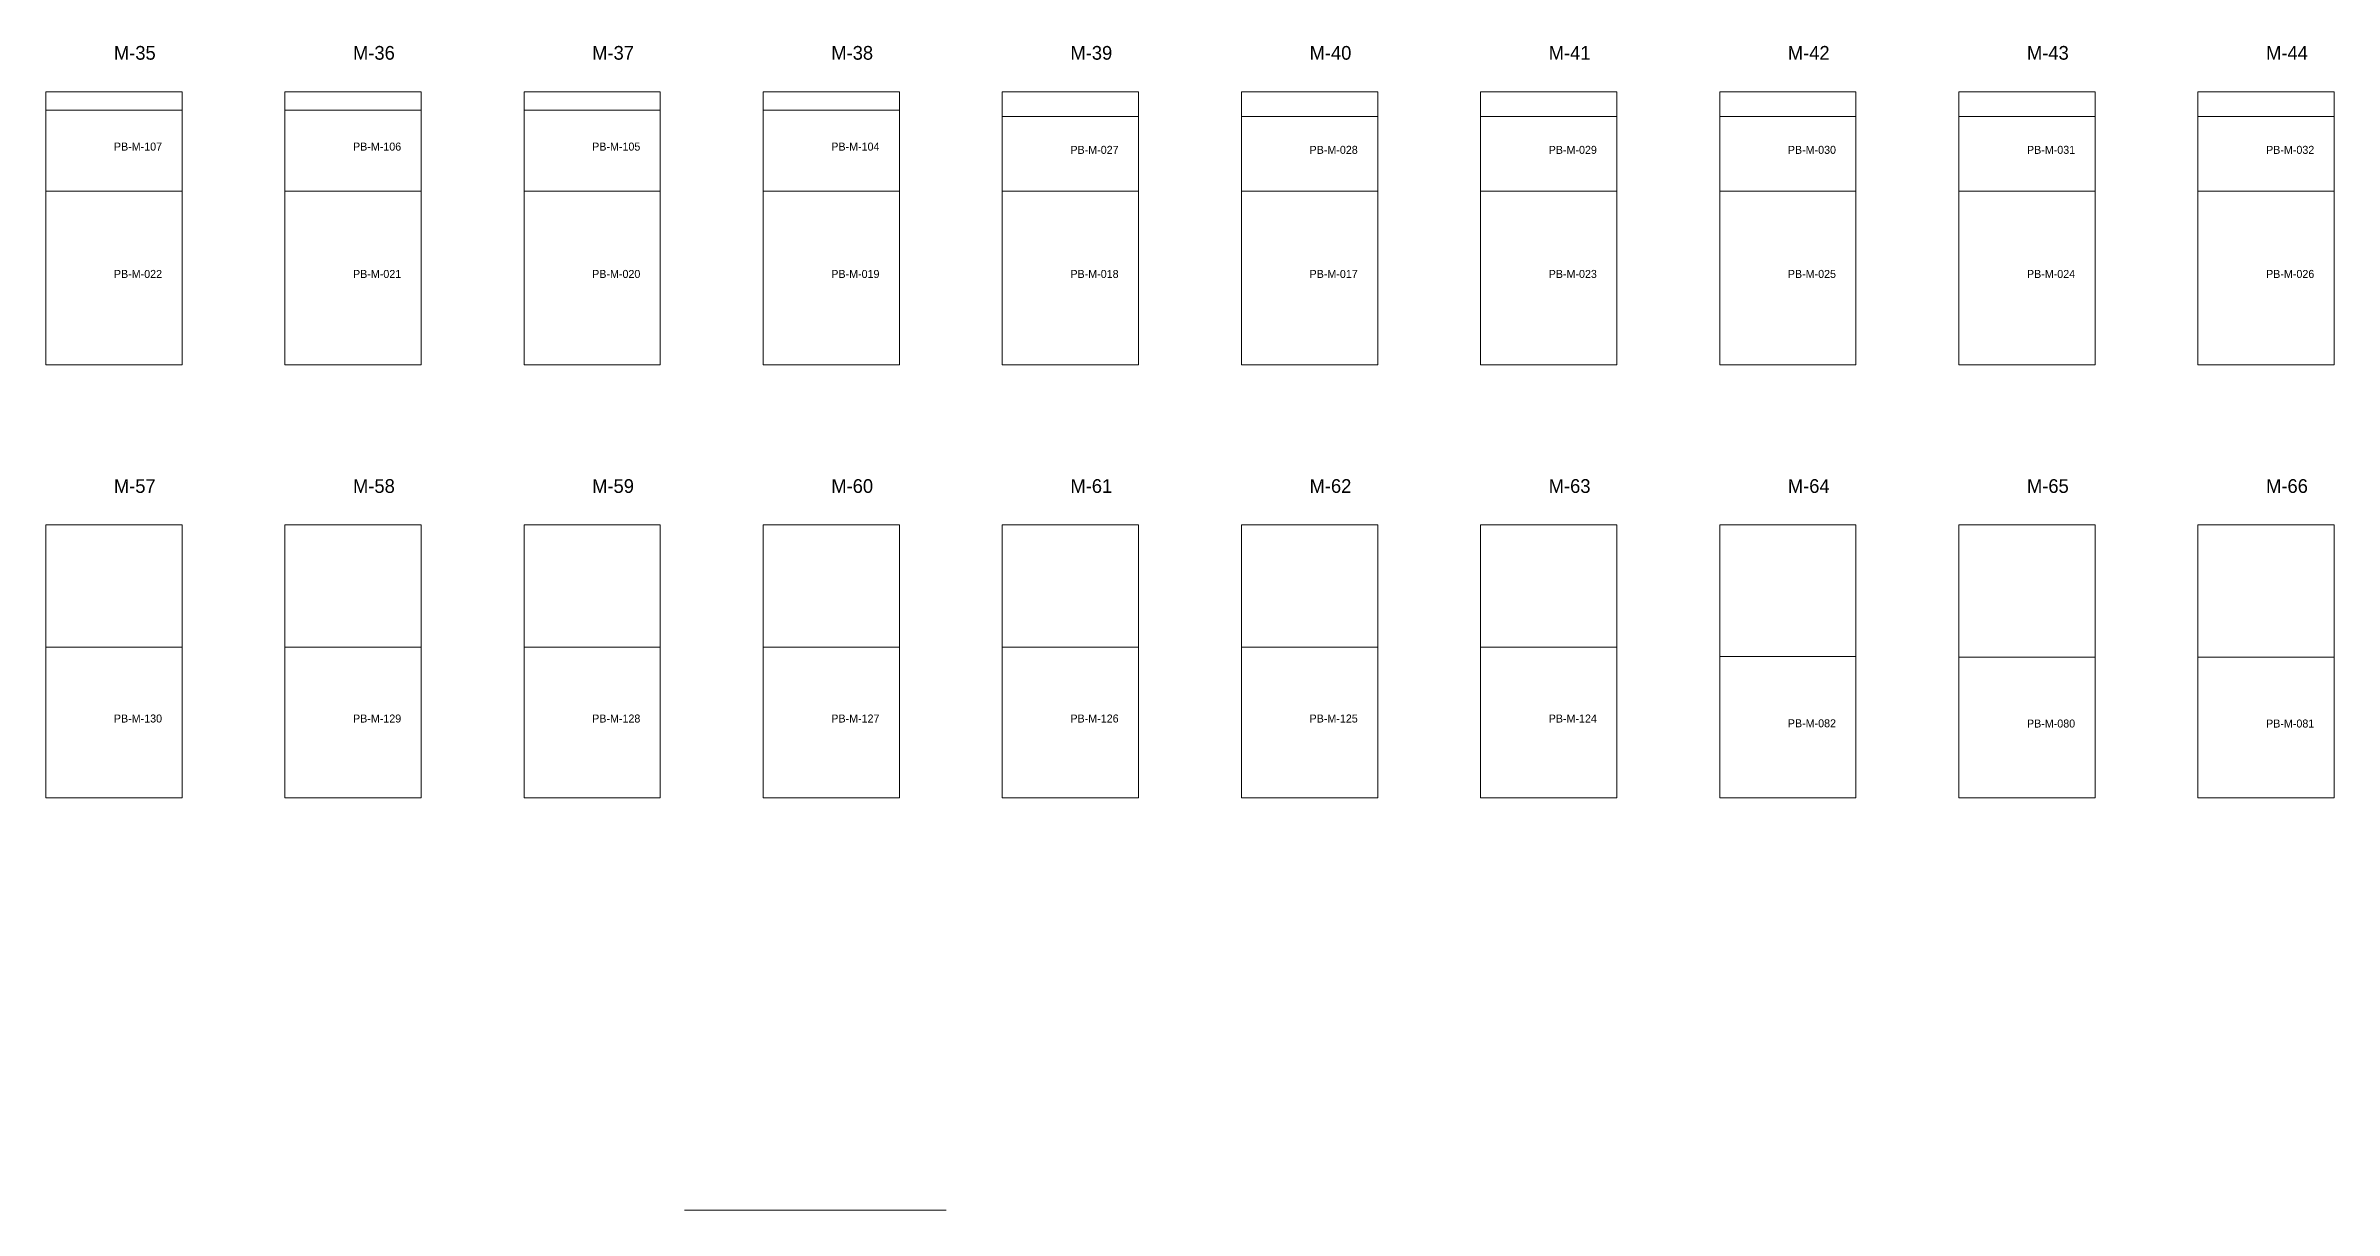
# Model space of a CAD drawing. Header units: metres. Extents: x 316.5 to 344.1, y -151.2 to -120.
# Drawn here: x 329.01 to 339.02, y -141.56 to -136.47 of the extents above; entities that cross this region are included whole.
import ezdxf

# ---------------------------------------------------------------- set-up
doc = ezdxf.new("R2010")
doc.units = ezdxf.units.M
for name, color, linetype, lineweight, plot in [('CORTE-DESPERDICIO', 1, 'Continuous', 0, False), ('CORTE-RECORTE', 3, 'Continuous', 0, False), ('CORTE-SOBRANTE', 2, 'Continuous', 0, False), ('CORTE-TEXTO', 5, 'Continuous', 0, False), ('CORTE-TILE', 7, 'Continuous', 0, False), ('ZOCLO', 3, 'Continuous', 0, False)]:
    doc.layers.add(name, color=color, linetype=linetype, lineweight=lineweight, plot=plot)

msp = doc.modelspace()

# ---------------------------------------------------------------- linework, layer by layer
at = {"layer": 'CORTE-DESPERDICIO'}
for points in [[(329.0108, -136.7482), (329.6068, -136.7482), (329.6068, -136.6678), (329.0108, -136.6678)], [(330.0568, -136.7482), (330.6528, -136.7482), (330.6528, -136.6678), (330.0568, -136.6678)], [(331.1028, -136.7482), (331.6988, -136.7482), (331.6988, -136.6678), (331.1028, -136.6678)], [(332.1488, -136.7482), (332.7448, -136.7482), (332.7448, -136.6678), (332.1488, -136.6678)]]:
    msp.add_lwpolyline(points, close=True, dxfattribs=at)
at = {"layer": 'CORTE-RECORTE'}
for points in [[(329.0108, -137.1021), (329.6068, -137.1021), (329.6068, -136.7482), (329.0108, -136.7482)], [(330.0568, -137.1021), (330.6528, -137.1021), (330.6528, -136.7482), (330.0568, -136.7482)], [(331.1028, -137.1021), (331.6988, -137.1021), (331.6988, -136.7482), (331.1028, -136.7482)], [(332.1488, -137.1021), (332.7448, -137.1021), (332.7448, -136.7482), (332.1488, -136.7482)], [(333.1948, -137.1021), (333.7908, -137.1021), (333.7908, -136.7768), (333.1948, -136.7768)], [(334.2408, -137.1021), (334.8368, -137.1021), (334.8368, -136.7768), (334.2408, -136.7768)], [(335.2868, -137.1021), (335.8828, -137.1021), (335.8828, -136.7768), (335.2868, -136.7768)], [(336.3328, -137.1021), (336.9288, -137.1021), (336.9288, -136.7768), (336.3328, -136.7768)], [(337.3788, -137.1021), (337.9748, -137.1021), (337.9748, -136.7768), (337.3788, -136.7768)], [(338.4248, -137.1021), (339.0208, -137.1021), (339.0208, -136.7768), (338.4248, -136.7768)], [(329.0108, -137.8618), (329.6068, -137.8618), (329.6068, -137.1021), (329.0108, -137.1021)], [(330.0568, -137.8618), (330.6528, -137.8618), (330.6528, -137.1021), (330.0568, -137.1021)], [(331.1028, -137.8618), (331.6988, -137.8618), (331.6988, -137.1021), (331.1028, -137.1021)], [(332.1488, -137.8618), (332.7448, -137.8618), (332.7448, -137.1021), (332.1488, -137.1021)], [(333.1948, -137.8618), (333.7908, -137.8618), (333.7908, -137.1021), (333.1948, -137.1021)], [(334.2408, -137.8618), (334.8368, -137.8618), (334.8368, -137.1021), (334.2408, -137.1021)], [(335.2868, -137.8618), (335.8828, -137.8618), (335.8828, -137.1021), (335.2868, -137.1021)], [(336.3328, -137.8618), (336.9288, -137.8618), (336.9288, -137.1021), (336.3328, -137.1021)], [(337.3788, -137.8618), (337.9748, -137.8618), (337.9748, -137.1021), (337.3788, -137.1021)], [(338.4248, -137.8618), (339.0208, -137.8618), (339.0208, -137.1021), (338.4248, -137.1021)], [(329.0108, -139.7558), (329.6068, -139.7558), (329.6068, -139.0958), (329.0108, -139.0958)], [(330.0568, -139.7558), (330.6528, -139.7558), (330.6528, -139.0958), (330.0568, -139.0958)], [(331.1028, -139.7558), (331.6988, -139.7558), (331.6988, -139.0958), (331.1028, -139.0958)], [(332.1488, -139.7558), (332.7448, -139.7558), (332.7448, -139.0958), (332.1488, -139.0958)], [(333.1948, -139.7558), (333.7908, -139.7558), (333.7908, -139.0958), (333.1948, -139.0958)], [(334.2408, -139.7558), (334.8368, -139.7558), (334.8368, -139.0958), (334.2408, -139.0958)], [(335.2868, -139.7558), (335.8828, -139.7558), (335.8828, -139.0958), (335.2868, -139.0958)], [(336.3328, -139.7558), (336.9288, -139.7558), (336.9288, -139.1375), (336.3328, -139.1375)], [(337.3788, -139.7558), (337.9748, -139.7558), (337.9748, -139.1395), (337.3788, -139.1395)], [(338.4248, -139.7558), (339.0208, -139.7558), (339.0208, -139.1395), (338.4248, -139.1395)]]:
    msp.add_lwpolyline(points, close=True, dxfattribs=at)
at = {"layer": 'CORTE-SOBRANTE'}
for points in [[(333.1948, -136.7768), (333.7908, -136.7768), (333.7908, -136.6678), (333.1948, -136.6678)], [(334.2408, -136.7768), (334.8368, -136.7768), (334.8368, -136.6678), (334.2408, -136.6678)], [(335.2868, -136.7768), (335.8828, -136.7768), (335.8828, -136.6678), (335.2868, -136.6678)], [(336.3328, -136.7768), (336.9288, -136.7768), (336.9288, -136.6678), (336.3328, -136.6678)], [(337.3788, -136.7768), (337.9748, -136.7768), (337.9748, -136.6678), (337.3788, -136.6678)], [(338.4248, -136.7768), (339.0208, -136.7768), (339.0208, -136.6678), (338.4248, -136.6678)], [(329.0108, -139.0958), (329.6068, -139.0958), (329.6068, -138.5618), (329.0108, -138.5618)], [(330.0568, -139.0958), (330.6528, -139.0958), (330.6528, -138.5618), (330.0568, -138.5618)], [(331.1028, -139.0958), (331.6988, -139.0958), (331.6988, -138.5618), (331.1028, -138.5618)], [(332.1488, -139.0958), (332.7448, -139.0958), (332.7448, -138.5618), (332.1488, -138.5618)], [(333.1948, -139.0958), (333.7908, -139.0958), (333.7908, -138.5618), (333.1948, -138.5618)], [(334.2408, -139.0958), (334.8368, -139.0958), (334.8368, -138.5618), (334.2408, -138.5618)], [(335.2868, -139.0958), (335.8828, -139.0958), (335.8828, -138.5618), (335.2868, -138.5618)], [(336.3328, -139.1375), (336.9288, -139.1375), (336.9288, -138.5618), (336.3328, -138.5618)], [(337.3788, -139.1395), (337.9748, -139.1395), (337.9748, -138.5618), (337.3788, -138.5618)], [(338.4248, -139.1395), (339.0208, -139.1395), (339.0208, -138.5618), (338.4248, -138.5618)]]:
    msp.add_lwpolyline(points, close=True, dxfattribs=at)
at = {"layer": 'CORTE-TILE'}
for points in [[(329.0108, -137.8618), (329.6068, -137.8618), (329.6068, -136.6678), (329.0108, -136.6678)], [(330.0568, -137.8618), (330.6528, -137.8618), (330.6528, -136.6678), (330.0568, -136.6678)], [(331.1028, -137.8618), (331.6988, -137.8618), (331.6988, -136.6678), (331.1028, -136.6678)], [(332.1488, -137.8618), (332.7448, -137.8618), (332.7448, -136.6678), (332.1488, -136.6678)], [(333.1948, -137.8618), (333.7908, -137.8618), (333.7908, -136.6678), (333.1948, -136.6678)], [(334.2408, -137.8618), (334.8368, -137.8618), (334.8368, -136.6678), (334.2408, -136.6678)], [(335.2868, -137.8618), (335.8828, -137.8618), (335.8828, -136.6678), (335.2868, -136.6678)], [(336.3328, -137.8618), (336.9288, -137.8618), (336.9288, -136.6678), (336.3328, -136.6678)], [(337.3788, -137.8618), (337.9748, -137.8618), (337.9748, -136.6678), (337.3788, -136.6678)], [(338.4248, -137.8618), (339.0208, -137.8618), (339.0208, -136.6678), (338.4248, -136.6678)], [(329.0108, -139.7558), (329.6068, -139.7558), (329.6068, -138.5618), (329.0108, -138.5618)], [(330.0568, -139.7558), (330.6528, -139.7558), (330.6528, -138.5618), (330.0568, -138.5618)], [(331.1028, -139.7558), (331.6988, -139.7558), (331.6988, -138.5618), (331.1028, -138.5618)], [(332.1488, -139.7558), (332.7448, -139.7558), (332.7448, -138.5618), (332.1488, -138.5618)], [(333.1948, -139.7558), (333.7908, -139.7558), (333.7908, -138.5618), (333.1948, -138.5618)], [(334.2408, -139.7558), (334.8368, -139.7558), (334.8368, -138.5618), (334.2408, -138.5618)], [(335.2868, -139.7558), (335.8828, -139.7558), (335.8828, -138.5618), (335.2868, -138.5618)], [(336.3328, -139.7558), (336.9288, -139.7558), (336.9288, -138.5618), (336.3328, -138.5618)], [(337.3788, -139.7558), (337.9748, -139.7558), (337.9748, -138.5618), (337.3788, -138.5618)], [(338.4248, -139.7558), (339.0208, -139.7558), (339.0208, -138.5618), (338.4248, -138.5618)]]:
    msp.add_lwpolyline(points, close=True, dxfattribs=at)
at = {"layer": 'ZOCLO'}
msp.add_line((331.8054, -141.5582), (332.9492, -141.5582), dxfattribs=at)

# ---------------------------------------------------------------- texts
at = {"layer": 'CORTE-TEXTO'}
for s, height, p in [('M-35', 0.06, (329.3088, -136.5278)), ('M-36', 0.06, (330.3548, -136.5278)), ('M-37', 0.06, (331.4008, -136.5278)), ('M-38', 0.06, (332.4468, -136.5278)), ('M-39', 0.06, (333.4928, -136.5278)), ('M-40', 0.06, (334.5388, -136.5278)), ('M-41', 0.06, (335.5848, -136.5278)), ('M-42', 0.06, (336.6308, -136.5278)), ('M-43', 0.06, (337.6768, -136.5278)), ('M-44', 0.06, (338.7228, -136.5278)), ('PB-M-107', 0.035, (329.3088, -136.9252)), ('PB-M-106', 0.035, (330.3548, -136.9252)), ('PB-M-105', 0.035, (331.4008, -136.9252)), ('PB-M-104', 0.035, (332.4468, -136.9252)), ('PB-M-027', 0.035, (333.4928, -136.9394)), ('PB-M-028', 0.035, (334.5388, -136.9394)), ('PB-M-029', 0.035, (335.5848, -136.9394)), ('PB-M-030', 0.035, (336.6308, -136.9394)), ('PB-M-031', 0.035, (337.6768, -136.9394)), ('PB-M-032', 0.035, (338.7228, -136.9394)), ('PB-M-022', 0.035, (329.3088, -137.482)), ('PB-M-021', 0.035, (330.3548, -137.482)), ('PB-M-020', 0.035, (331.4008, -137.482)), ('PB-M-019', 0.035, (332.4468, -137.482)), ('PB-M-018', 0.035, (333.4928, -137.482)), ('PB-M-017', 0.035, (334.5388, -137.482)), ('PB-M-023', 0.035, (335.5848, -137.482)), ('PB-M-025', 0.035, (336.6308, -137.482)), ('PB-M-024', 0.035, (337.6768, -137.482)), ('PB-M-026', 0.035, (338.7228, -137.482)), ('M-57', 0.06, (329.3088, -138.4218)), ('M-58', 0.06, (330.3548, -138.4218)), ('M-59', 0.06, (331.4008, -138.4218)), ('M-60', 0.06, (332.4468, -138.4218)), ('M-61', 0.06, (333.4928, -138.4218)), ('M-62', 0.06, (334.5388, -138.4218)), ('M-63', 0.06, (335.5848, -138.4218)), ('M-64', 0.06, (336.6308, -138.4218)), ('M-65', 0.06, (337.6768, -138.4218)), ('M-66', 0.06, (338.7228, -138.4218)), ('PB-M-130', 0.035, (329.3088, -139.4258)), ('PB-M-129', 0.035, (330.3548, -139.4258)), ('PB-M-128', 0.035, (331.4008, -139.4258)), ('PB-M-127', 0.035, (332.4468, -139.4258)), ('PB-M-126', 0.035, (333.4928, -139.4258)), ('PB-M-125', 0.035, (334.5388, -139.4258)), ('PB-M-124', 0.035, (335.5848, -139.4258)), ('PB-M-082', 0.035, (336.6308, -139.4467)), ('PB-M-080', 0.035, (337.6768, -139.4477)), ('PB-M-081', 0.035, (338.7228, -139.4477))]:
    msp.add_text(s, height=height, dxfattribs=at).set_placement(p)

doc.saveas('drawing.dxf')
